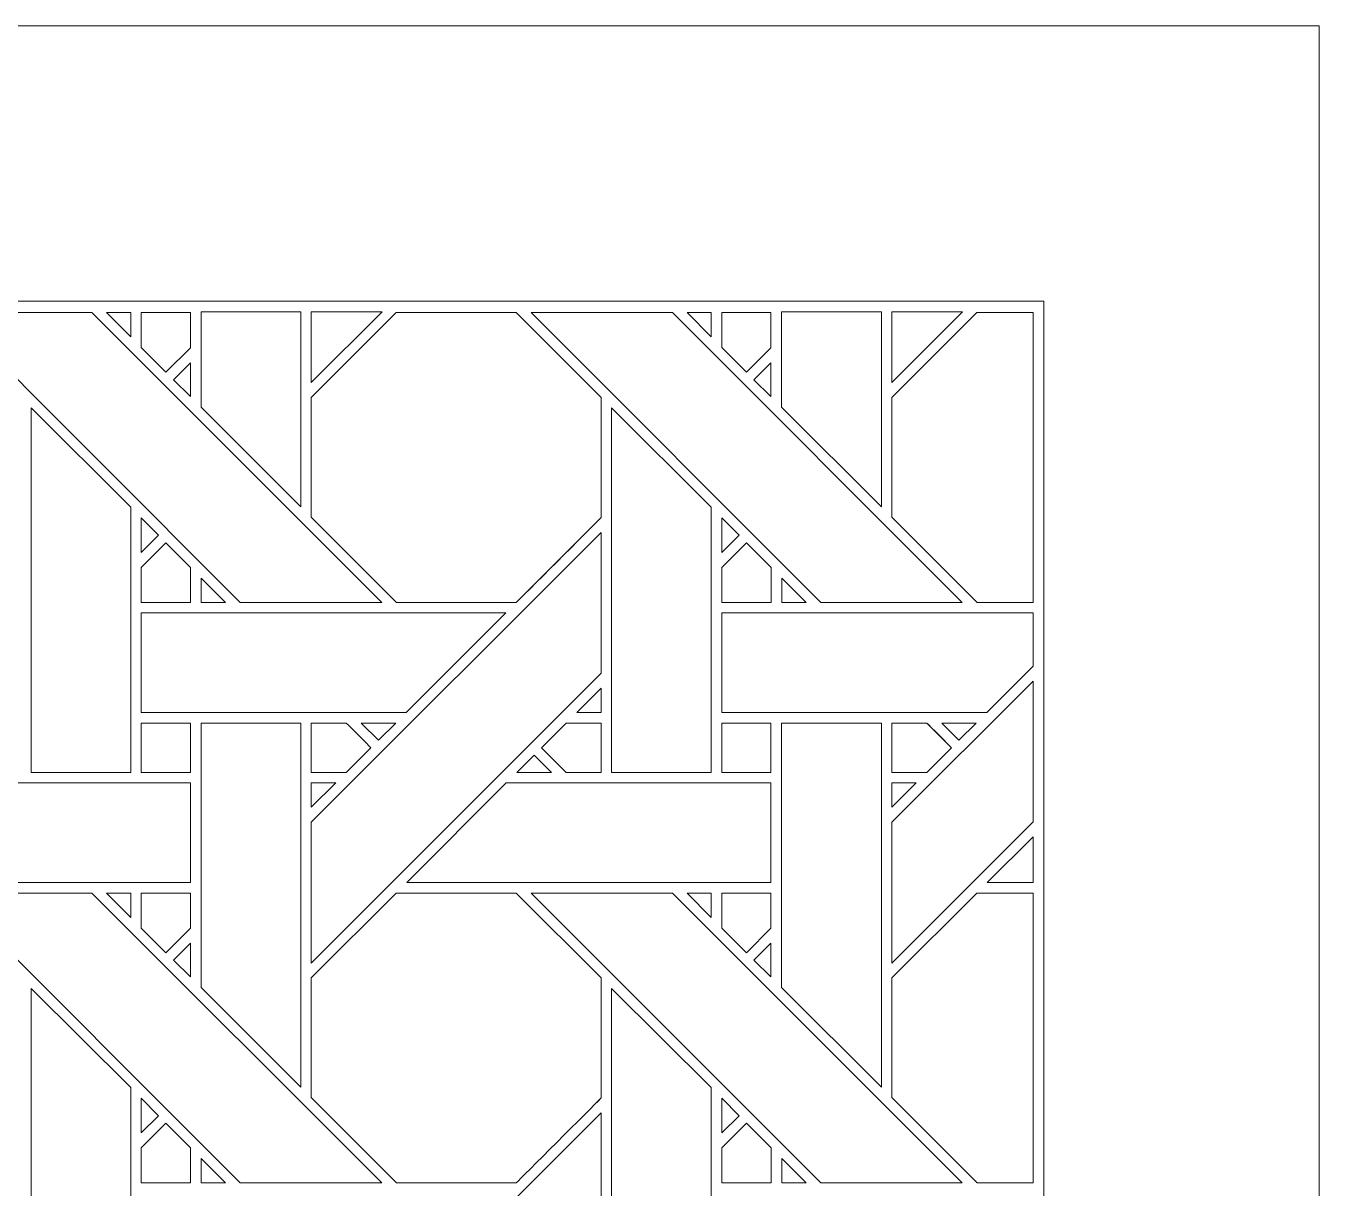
# Model space of a CAD drawing. Header units: inches. Extents: x 3.4 to 21.4, y 4.6 to 13.6.
# Drawn here: x 19.269 to 21.383, y 11.695 to 13.595 of the extents above; entities that cross this region are included whole.
import ezdxf

# ---------------------------------------------------------------- set-up
doc = ezdxf.new("R2010")
doc.units = ezdxf.units.IN
doc.header["$MEASUREMENT"] = 0
doc.layers.add('Design', color=7, linetype='Continuous', lineweight=0)

msp = doc.modelspace()

# ---------------------------------------------------------------- linework, layer by layer
at = {"layer": 'Design'}
for points, knots in [([(3.3829, 13.5948), (3.3829, 13.5948), (3.3829, 4.5948), (3.3829, 4.5948), (3.3829, 4.5948), (21.3829, 4.5948), (21.3829, 4.5948), (21.3829, 4.5948), (21.3829, 13.5948), (21.3829, 13.5948), (21.3829, 13.5948), (3.3829, 13.5948), (3.3829, 13.5948)], [0, 0, 0, 0, 1, 1, 1, 2, 2, 2, 3, 3, 3, 4, 4, 4, 4]), ([(3.8379, 13.1448), (3.8379, 13.1448), (3.8379, 5.0448), (3.8379, 5.0448), (3.8379, 5.0448), (20.9329, 5.0448), (20.9329, 5.0448), (20.9329, 5.0448), (20.9329, 13.1448), (20.9329, 13.1448), (20.9329, 13.1448), (3.8379, 13.1448), (3.8379, 13.1448)], [0, 0, 0, 0, 1, 1, 1, 2, 2, 2, 3, 3, 3, 4, 4, 4, 4]), ([(19.8509, 12.6523), (19.8509, 12.6523), (19.6198, 12.6523), (19.6198, 12.6523), (19.6198, 12.6523), (19.1463, 13.126), (19.1463, 13.126), (19.1463, 13.126), (19.3772, 13.126), (19.3772, 13.126), (19.3772, 13.126), (19.8509, 12.6523), (19.8509, 12.6523)], [0, 0, 0, 0, 1, 1, 1, 2, 2, 2, 3, 3, 3, 4, 4, 4, 4]), ([(19.4014, 13.126), (19.4014, 13.126), (19.4408, 13.126), (19.4408, 13.126), (19.4408, 13.126), (19.4408, 13.0862), (19.4408, 13.0862), (19.4408, 13.0862), (19.4014, 13.126), (19.4014, 13.126)], [0, 0, 0, 0, 1, 1, 1, 2, 2, 2, 3, 3, 3, 3]), ([(19.5383, 13.0684), (19.5383, 13.0684), (19.4984, 13.0285), (19.4984, 13.0285), (19.4984, 13.0285), (19.458, 13.0688), (19.458, 13.0688), (19.458, 13.0688), (19.458, 13.126), (19.458, 13.126), (19.458, 13.126), (19.5383, 13.126), (19.5383, 13.126), (19.5383, 13.126), (19.5383, 13.0684), (19.5383, 13.0684)], [0, 0, 0, 0, 1, 1, 1, 2, 2, 2, 3, 3, 3, 4, 4, 4, 5, 5, 5, 5]), ([(19.4984, 13.0285), (19.4984, 13.0285), (19.458, 13.0688), (19.458, 13.0688), (19.458, 13.0688), (19.458, 13.126), (19.458, 13.126), (19.458, 13.126), (19.5383, 13.126), (19.5383, 13.126), (19.5383, 13.126), (19.5383, 13.0684), (19.5383, 13.0684), (19.5383, 13.0684), (19.4984, 13.0285), (19.4984, 13.0285)], [0, 0, 0, 0, 1, 1, 1, 2, 2, 2, 3, 3, 3, 4, 4, 4, 5, 5, 5, 5]), ([(19.7187, 12.8087), (19.7187, 12.8087), (19.5558, 12.9717), (19.5558, 12.9717), (19.5558, 12.9717), (19.5558, 13.1272), (19.5558, 13.1272), (19.5558, 13.1272), (19.7187, 13.1272), (19.7187, 13.1272), (19.7187, 13.1272), (19.7187, 12.8087), (19.7187, 12.8087)], [0, 0, 0, 0, 1, 1, 1, 2, 2, 2, 3, 3, 3, 4, 4, 4, 4]), ([(19.8514, 13.1272), (19.8514, 13.1272), (19.7359, 13.0117), (19.7359, 13.0117), (19.7359, 13.0117), (19.7359, 13.1272), (19.7359, 13.1272), (19.7359, 13.1272), (19.8514, 13.1272), (19.8514, 13.1272)], [0, 0, 0, 0, 1, 1, 1, 2, 2, 2, 3, 3, 3, 3]), ([(20.2096, 12.7911), (20.1918, 12.7731), (20.0798, 12.6614), (20.0709, 12.6524), (20.0709, 12.6524), (19.8752, 12.6524), (19.8752, 12.6524), (19.8752, 12.6524), (19.7359, 12.7916), (19.7359, 12.7916), (19.7359, 12.7916), (19.7359, 12.9873), (19.7359, 12.9873), (19.7359, 12.9873), (19.8746, 13.126), (19.8746, 13.126), (19.8746, 13.126), (20.0708, 13.126), (20.0708, 13.126), (20.0708, 13.126), (20.2096, 12.9873), (20.2096, 12.9873), (20.2096, 12.9873), (20.2096, 12.7911), (20.2096, 12.7911)], [0, 0, 0, 0, 1, 1, 1, 2, 2, 2, 3, 3, 3, 4, 4, 4, 5, 5, 5, 6, 6, 6, 7, 7, 7, 8, 8, 8, 8]), ([(20.2096, 12.9873), (20.2096, 12.9873), (20.2096, 12.7911), (20.2096, 12.7911), (20.1919, 12.7732), (20.0799, 12.6615), (20.0709, 12.6524), (20.0709, 12.6524), (19.8752, 12.6524), (19.8752, 12.6524), (19.8752, 12.6524), (19.7359, 12.7916), (19.7359, 12.7916), (19.7359, 12.7916), (19.7359, 12.9873), (19.7359, 12.9873), (19.7359, 12.9873), (19.8746, 13.126), (19.8746, 13.126), (19.8746, 13.126), (20.0708, 13.126), (20.0708, 13.126), (20.0708, 13.126), (20.2096, 12.9873), (20.2096, 12.9873)], [0, 0, 0, 0, 1, 1, 1, 2, 2, 2, 3, 3, 3, 4, 4, 4, 5, 5, 5, 6, 6, 6, 7, 7, 7, 8, 8, 8, 8]), ([(20.7996, 12.6523), (20.7996, 12.6523), (20.5686, 12.6523), (20.5686, 12.6523), (20.5686, 12.6523), (20.095, 13.126), (20.095, 13.126), (20.095, 13.126), (20.326, 13.126), (20.326, 13.126), (20.326, 13.126), (20.7996, 12.6523), (20.7996, 12.6523)], [0, 0, 0, 0, 1, 1, 1, 2, 2, 2, 3, 3, 3, 4, 4, 4, 4]), ([(20.3501, 13.126), (20.3501, 13.126), (20.3895, 13.126), (20.3895, 13.126), (20.3895, 13.126), (20.3895, 13.0862), (20.3895, 13.0862), (20.3895, 13.0862), (20.3501, 13.126), (20.3501, 13.126)], [0, 0, 0, 0, 1, 1, 1, 2, 2, 2, 3, 3, 3, 3]), ([(20.487, 13.0684), (20.487, 13.0684), (20.4471, 13.0285), (20.4471, 13.0285), (20.4471, 13.0285), (20.4068, 13.0688), (20.4068, 13.0688), (20.4068, 13.0688), (20.4068, 13.126), (20.4068, 13.126), (20.4068, 13.126), (20.487, 13.126), (20.487, 13.126), (20.487, 13.126), (20.487, 13.0684), (20.487, 13.0684)], [0, 0, 0, 0, 1, 1, 1, 2, 2, 2, 3, 3, 3, 4, 4, 4, 5, 5, 5, 5]), ([(20.4471, 13.0285), (20.4471, 13.0285), (20.4068, 13.0688), (20.4068, 13.0688), (20.4068, 13.0688), (20.4068, 13.126), (20.4068, 13.126), (20.4068, 13.126), (20.487, 13.126), (20.487, 13.126), (20.487, 13.126), (20.487, 13.0684), (20.487, 13.0684), (20.487, 13.0684), (20.4471, 13.0285), (20.4471, 13.0285)], [0, 0, 0, 0, 1, 1, 1, 2, 2, 2, 3, 3, 3, 4, 4, 4, 5, 5, 5, 5]), ([(20.6674, 12.8087), (20.6674, 12.8087), (20.5045, 12.9717), (20.5045, 12.9717), (20.5045, 12.9717), (20.5045, 13.1272), (20.5045, 13.1272), (20.5045, 13.1272), (20.6674, 13.1272), (20.6674, 13.1272), (20.6674, 13.1272), (20.6674, 12.8087), (20.6674, 12.8087)], [0, 0, 0, 0, 1, 1, 1, 2, 2, 2, 3, 3, 3, 4, 4, 4, 4]), ([(20.8001, 13.1272), (20.8001, 13.1272), (20.6846, 13.0117), (20.6846, 13.0117), (20.6846, 13.0117), (20.6846, 13.1272), (20.6846, 13.1272), (20.6846, 13.1272), (20.8001, 13.1272), (20.8001, 13.1272)], [0, 0, 0, 0, 1, 1, 1, 2, 2, 2, 3, 3, 3, 3]), ([(20.9153, 12.6524), (20.9153, 12.6524), (20.8239, 12.6524), (20.8239, 12.6524), (20.8239, 12.6524), (20.6846, 12.7916), (20.6846, 12.7916), (20.6846, 12.7916), (20.6846, 12.9873), (20.6846, 12.9873), (20.6846, 12.9873), (20.8233, 13.126), (20.8233, 13.126), (20.8233, 13.126), (20.9153, 13.126), (20.9153, 13.126), (20.9153, 13.126), (20.9153, 12.6524), (20.9153, 12.6524)], [0, 0, 0, 0, 1, 1, 1, 2, 2, 2, 3, 3, 3, 4, 4, 4, 5, 5, 5, 6, 6, 6, 6]), ([(20.9153, 12.6524), (20.9153, 12.6524), (20.8239, 12.6524), (20.8239, 12.6524), (20.8239, 12.6524), (20.6847, 12.7917), (20.6847, 12.7917), (20.6847, 12.7917), (20.6847, 12.9873), (20.6847, 12.9873), (20.6847, 12.9873), (20.8233, 13.126), (20.8233, 13.126), (20.8233, 13.126), (20.9153, 13.126), (20.9153, 13.126), (20.9153, 13.126), (20.9153, 12.6524), (20.9153, 12.6524)], [0, 0, 0, 0, 1, 1, 1, 2, 2, 2, 3, 3, 3, 4, 4, 4, 5, 5, 5, 6, 6, 6, 6]), ([(19.5383, 13.0442), (19.5383, 13.0442), (19.5383, 12.989), (19.5383, 12.989), (19.5383, 12.989), (19.5105, 13.0164), (19.5105, 13.0164), (19.5105, 13.0164), (19.5383, 13.0442), (19.5383, 13.0442)], [0, 0, 0, 0, 1, 1, 1, 2, 2, 2, 3, 3, 3, 3]), ([(20.487, 13.0442), (20.487, 13.0442), (20.487, 12.989), (20.487, 12.989), (20.487, 12.989), (20.4592, 13.0164), (20.4592, 13.0164), (20.4592, 13.0164), (20.487, 13.0442), (20.487, 13.0442)], [0, 0, 0, 0, 1, 1, 1, 2, 2, 2, 3, 3, 3, 3]), ([(19.2779, 12.3743), (19.2779, 12.3743), (19.2779, 12.9702), (19.2779, 12.9702), (19.2779, 12.9702), (19.4407, 12.808), (19.4407, 12.808), (19.4407, 12.808), (19.4407, 12.3743), (19.4407, 12.3743), (19.4407, 12.3743), (19.2779, 12.3743), (19.2779, 12.3743)], [0, 0, 0, 0, 1, 1, 1, 2, 2, 2, 3, 3, 3, 4, 4, 4, 4]), ([(20.2267, 12.3743), (20.2267, 12.3743), (20.2267, 12.9702), (20.2267, 12.9702), (20.2267, 12.9702), (20.3894, 12.808), (20.3894, 12.808), (20.3894, 12.808), (20.3894, 12.3743), (20.3894, 12.3743), (20.3894, 12.3743), (20.2267, 12.3743), (20.2267, 12.3743)], [0, 0, 0, 0, 1, 1, 1, 2, 2, 2, 3, 3, 3, 4, 4, 4, 4]), ([(19.458, 12.7338), (19.458, 12.7338), (19.458, 12.7905), (19.458, 12.7905), (19.458, 12.7905), (19.4862, 12.762), (19.4862, 12.762), (19.4862, 12.762), (19.458, 12.7338), (19.458, 12.7338)], [0, 0, 0, 0, 1, 1, 1, 2, 2, 2, 3, 3, 3, 3]), ([(20.4067, 12.7338), (20.4067, 12.7338), (20.4067, 12.7905), (20.4067, 12.7905), (20.4067, 12.7905), (20.4349, 12.762), (20.4349, 12.762), (20.4349, 12.762), (20.4067, 12.7338), (20.4067, 12.7338)], [0, 0, 0, 0, 1, 1, 1, 2, 2, 2, 3, 3, 3, 3]), ([(20.2095, 12.5366), (20.2095, 12.5366), (19.7359, 12.0629), (19.7359, 12.0629), (19.7359, 12.0629), (19.7359, 12.293), (19.7359, 12.293), (19.7359, 12.293), (20.2095, 12.7666), (20.2095, 12.7666), (20.2095, 12.7666), (20.2095, 12.5366), (20.2095, 12.5366)], [0, 0, 0, 0, 1, 1, 1, 2, 2, 2, 3, 3, 3, 4, 4, 4, 4]), ([(19.458, 12.6522), (19.458, 12.6522), (19.458, 12.7094), (19.458, 12.7094), (19.458, 12.7094), (19.4984, 12.7498), (19.4984, 12.7498), (19.4984, 12.7498), (19.5387, 12.7094), (19.5387, 12.7094), (19.5387, 12.7094), (19.5387, 12.6522), (19.5387, 12.6522), (19.5387, 12.6522), (19.458, 12.6522), (19.458, 12.6522)], [0, 0, 0, 0, 1, 1, 1, 2, 2, 2, 3, 3, 3, 4, 4, 4, 5, 5, 5, 5]), ([(19.4984, 12.7498), (19.4984, 12.7498), (19.5387, 12.7094), (19.5387, 12.7094), (19.5387, 12.7094), (19.5387, 12.6522), (19.5387, 12.6522), (19.5387, 12.6522), (19.458, 12.6522), (19.458, 12.6522), (19.458, 12.6522), (19.458, 12.7094), (19.458, 12.7094), (19.458, 12.7094), (19.4984, 12.7498), (19.4984, 12.7498)], [0, 0, 0, 0, 1, 1, 1, 2, 2, 2, 3, 3, 3, 4, 4, 4, 5, 5, 5, 5]), ([(20.4068, 12.6522), (20.4068, 12.6522), (20.4068, 12.7094), (20.4068, 12.7094), (20.4068, 12.7094), (20.4471, 12.7498), (20.4471, 12.7498), (20.4471, 12.7498), (20.4874, 12.7094), (20.4874, 12.7094), (20.4874, 12.7094), (20.4874, 12.6522), (20.4874, 12.6522), (20.4874, 12.6522), (20.4068, 12.6522), (20.4068, 12.6522)], [0, 0, 0, 0, 1, 1, 1, 2, 2, 2, 3, 3, 3, 4, 4, 4, 5, 5, 5, 5]), ([(20.4471, 12.7498), (20.4471, 12.7498), (20.4874, 12.7094), (20.4874, 12.7094), (20.4874, 12.7094), (20.4874, 12.6522), (20.4874, 12.6522), (20.4874, 12.6522), (20.4068, 12.6522), (20.4068, 12.6522), (20.4068, 12.6522), (20.4068, 12.7094), (20.4068, 12.7094), (20.4068, 12.7094), (20.4471, 12.7498), (20.4471, 12.7498)], [0, 0, 0, 0, 1, 1, 1, 2, 2, 2, 3, 3, 3, 4, 4, 4, 5, 5, 5, 5]), ([(19.5559, 12.6523), (19.5559, 12.6523), (19.5559, 12.6921), (19.5559, 12.6921), (19.5559, 12.6921), (19.5956, 12.6523), (19.5956, 12.6523), (19.5956, 12.6523), (19.5559, 12.6523), (19.5559, 12.6523)], [0, 0, 0, 0, 1, 1, 1, 2, 2, 2, 3, 3, 3, 3]), ([(20.5046, 12.6523), (20.5046, 12.6523), (20.5046, 12.6921), (20.5046, 12.6921), (20.5046, 12.6921), (20.5444, 12.6523), (20.5444, 12.6523), (20.5444, 12.6523), (20.5046, 12.6523), (20.5046, 12.6523)], [0, 0, 0, 0, 1, 1, 1, 2, 2, 2, 3, 3, 3, 3]), ([(20.0537, 12.6351), (20.0537, 12.6351), (19.891, 12.4724), (19.891, 12.4724), (19.891, 12.4724), (19.458, 12.4724), (19.458, 12.4724), (19.458, 12.4724), (19.458, 12.6351), (19.458, 12.6351), (19.458, 12.6351), (20.0537, 12.6351), (20.0537, 12.6351)], [0, 0, 0, 0, 1, 1, 1, 2, 2, 2, 3, 3, 3, 4, 4, 4, 4]), ([(20.9153, 12.5479), (20.9153, 12.5479), (20.8397, 12.4724), (20.8397, 12.4724), (20.8397, 12.4724), (20.4067, 12.4724), (20.4067, 12.4724), (20.4067, 12.4724), (20.4067, 12.6351), (20.4067, 12.6351), (20.4067, 12.6351), (20.9153, 12.6351), (20.9153, 12.6351), (20.9153, 12.6351), (20.9153, 12.5479), (20.9153, 12.5479)], [0, 0, 0, 0, 1, 1, 1, 2, 2, 2, 3, 3, 3, 4, 4, 4, 5, 5, 5, 5]), ([(20.1698, 12.4724), (20.1698, 12.4724), (20.2095, 12.5122), (20.2095, 12.5122), (20.2095, 12.5122), (20.2095, 12.4724), (20.2095, 12.4724), (20.2095, 12.4724), (20.1698, 12.4724), (20.1698, 12.4724)], [0, 0, 0, 0, 1, 1, 1, 2, 2, 2, 3, 3, 3, 3]), ([(20.9153, 12.2936), (20.9153, 12.2936), (20.6846, 12.0629), (20.6846, 12.0629), (20.6846, 12.0629), (20.6846, 12.293), (20.6846, 12.293), (20.6846, 12.293), (20.9153, 12.5237), (20.9153, 12.5237), (20.9153, 12.5237), (20.9153, 12.2936), (20.9153, 12.2936)], [0, 0, 0, 0, 1, 1, 1, 2, 2, 2, 3, 3, 3, 4, 4, 4, 4]), ([(19.5383, 12.3744), (19.5383, 12.3744), (19.458, 12.3744), (19.458, 12.3744), (19.458, 12.3744), (19.458, 12.4552), (19.458, 12.4552), (19.458, 12.4552), (19.5383, 12.4552), (19.5383, 12.4552), (19.5383, 12.4552), (19.5383, 12.3744), (19.5383, 12.3744)], [0, 0, 0, 0, 1, 1, 1, 2, 2, 2, 3, 3, 3, 4, 4, 4, 4]), ([(19.458, 12.3744), (19.458, 12.3744), (19.458, 12.4552), (19.458, 12.4552), (19.458, 12.4552), (19.5383, 12.4552), (19.5383, 12.4552), (19.5383, 12.4552), (19.5383, 12.3744), (19.5383, 12.3744), (19.5383, 12.3744), (19.458, 12.3744), (19.458, 12.3744)], [0, 0, 0, 0, 1, 1, 1, 2, 2, 2, 3, 3, 3, 4, 4, 4, 4]), ([(19.5558, 12.0229), (19.5558, 12.0229), (19.5558, 12.4551), (19.5558, 12.4551), (19.5558, 12.4551), (19.7187, 12.4551), (19.7187, 12.4551), (19.7187, 12.4551), (19.7187, 11.86), (19.7187, 11.86), (19.7187, 11.86), (19.5558, 12.0229), (19.5558, 12.0229)], [0, 0, 0, 0, 1, 1, 1, 2, 2, 2, 3, 3, 3, 4, 4, 4, 4]), ([(19.793, 12.4552), (19.7981, 12.4501), (19.8289, 12.4192), (19.8333, 12.4148), (19.8333, 12.4148), (19.7929, 12.3744), (19.7929, 12.3744), (19.7929, 12.3744), (19.7359, 12.3744), (19.7359, 12.3744), (19.7359, 12.3744), (19.7359, 12.4552), (19.7359, 12.4552), (19.7359, 12.4552), (19.793, 12.4552), (19.793, 12.4552)], [0, 0, 0, 0, 1, 1, 1, 2, 2, 2, 3, 3, 3, 4, 4, 4, 5, 5, 5, 5]), ([(19.8333, 12.4148), (19.8333, 12.4148), (19.7929, 12.3744), (19.7929, 12.3744), (19.7929, 12.3744), (19.7359, 12.3744), (19.7359, 12.3744), (19.7359, 12.3744), (19.7359, 12.4552), (19.7359, 12.4552), (19.7359, 12.4552), (19.793, 12.4552), (19.793, 12.4552), (19.7982, 12.45), (19.829, 12.4191), (19.8333, 12.4148)], [0, 0, 0, 0, 1, 1, 1, 2, 2, 2, 3, 3, 3, 4, 4, 4, 5, 5, 5, 5]), ([(19.8173, 12.4551), (19.8173, 12.4551), (19.8738, 12.4551), (19.8738, 12.4551), (19.8738, 12.4551), (19.8455, 12.4269), (19.8455, 12.4269), (19.8455, 12.4269), (19.8173, 12.4551), (19.8173, 12.4551)], [0, 0, 0, 0, 1, 1, 1, 2, 2, 2, 3, 3, 3, 3]), ([(20.2096, 12.4552), (20.2096, 12.4552), (20.2096, 12.3744), (20.2096, 12.3744), (20.2096, 12.3744), (20.1525, 12.3744), (20.1525, 12.3744), (20.1525, 12.3744), (20.1121, 12.4148), (20.1121, 12.4148), (20.1121, 12.4148), (20.1525, 12.4552), (20.1525, 12.4552), (20.1525, 12.4552), (20.2096, 12.4552), (20.2096, 12.4552)], [0, 0, 0, 0, 1, 1, 1, 2, 2, 2, 3, 3, 3, 4, 4, 4, 5, 5, 5, 5]), ([(20.2096, 12.3744), (20.2096, 12.3744), (20.1525, 12.3744), (20.1525, 12.3744), (20.1525, 12.3744), (20.1121, 12.4148), (20.1121, 12.4148), (20.1121, 12.4148), (20.1525, 12.4552), (20.1525, 12.4552), (20.1525, 12.4552), (20.2096, 12.4552), (20.2096, 12.4552), (20.2096, 12.4552), (20.2096, 12.3744), (20.2096, 12.3744)], [0, 0, 0, 0, 1, 1, 1, 2, 2, 2, 3, 3, 3, 4, 4, 4, 5, 5, 5, 5]), ([(20.487, 12.3744), (20.487, 12.3744), (20.4068, 12.3744), (20.4068, 12.3744), (20.4068, 12.3744), (20.4068, 12.4552), (20.4068, 12.4552), (20.4068, 12.4552), (20.487, 12.4552), (20.487, 12.4552), (20.487, 12.4552), (20.487, 12.3744), (20.487, 12.3744)], [0, 0, 0, 0, 1, 1, 1, 2, 2, 2, 3, 3, 3, 4, 4, 4, 4]), ([(20.4068, 12.3744), (20.4068, 12.3744), (20.4068, 12.4552), (20.4068, 12.4552), (20.4068, 12.4552), (20.487, 12.4552), (20.487, 12.4552), (20.487, 12.4552), (20.487, 12.3744), (20.487, 12.3744), (20.487, 12.3744), (20.4068, 12.3744), (20.4068, 12.3744)], [0, 0, 0, 0, 1, 1, 1, 2, 2, 2, 3, 3, 3, 4, 4, 4, 4]), ([(20.6674, 11.86), (20.6674, 11.86), (20.5045, 12.0229), (20.5045, 12.0229), (20.5045, 12.0229), (20.5045, 12.4551), (20.5045, 12.4551), (20.5045, 12.4551), (20.6674, 12.4551), (20.6674, 12.4551), (20.6674, 12.4551), (20.6674, 11.86), (20.6674, 11.86)], [0, 0, 0, 0, 1, 1, 1, 2, 2, 2, 3, 3, 3, 4, 4, 4, 4]), ([(20.7417, 12.4552), (20.7468, 12.4501), (20.7776, 12.4192), (20.782, 12.4148), (20.782, 12.4148), (20.7416, 12.3744), (20.7416, 12.3744), (20.7416, 12.3744), (20.6846, 12.3744), (20.6846, 12.3744), (20.6846, 12.3744), (20.6846, 12.4552), (20.6846, 12.4552), (20.6846, 12.4552), (20.7417, 12.4552), (20.7417, 12.4552)], [0, 0, 0, 0, 1, 1, 1, 2, 2, 2, 3, 3, 3, 4, 4, 4, 5, 5, 5, 5]), ([(20.6846, 12.3744), (20.6846, 12.3744), (20.6846, 12.4552), (20.6846, 12.4552), (20.6846, 12.4552), (20.7417, 12.4552), (20.7417, 12.4552), (20.747, 12.4499), (20.7778, 12.419), (20.782, 12.4148), (20.782, 12.4148), (20.7416, 12.3744), (20.7416, 12.3744), (20.7416, 12.3744), (20.6846, 12.3744), (20.6846, 12.3744)], [0, 0, 0, 0, 1, 1, 1, 2, 2, 2, 3, 3, 3, 4, 4, 4, 5, 5, 5, 5]), ([(20.766, 12.4551), (20.766, 12.4551), (20.8225, 12.4551), (20.8225, 12.4551), (20.8225, 12.4551), (20.7942, 12.4269), (20.7942, 12.4269), (20.7942, 12.4269), (20.766, 12.4551), (20.766, 12.4551)], [0, 0, 0, 0, 1, 1, 1, 2, 2, 2, 3, 3, 3, 3]), ([(20.0717, 12.3743), (20.0717, 12.3743), (20.0999, 12.4026), (20.0999, 12.4026), (20.0999, 12.4026), (20.1282, 12.3743), (20.1282, 12.3743), (20.1282, 12.3743), (20.0717, 12.3743), (20.0717, 12.3743)], [0, 0, 0, 0, 1, 1, 1, 2, 2, 2, 3, 3, 3, 3]), ([(19.5383, 12.3572), (19.5383, 12.3572), (19.5383, 12.1944), (19.5383, 12.1944), (19.5383, 12.1944), (18.943, 12.1944), (18.943, 12.1944), (18.943, 12.1944), (19.1058, 12.3572), (19.1058, 12.3572), (19.1058, 12.3572), (19.5383, 12.3572), (19.5383, 12.3572)], [0, 0, 0, 0, 1, 1, 1, 2, 2, 2, 3, 3, 3, 4, 4, 4, 4]), ([(19.7757, 12.3572), (19.7757, 12.3572), (19.7359, 12.3174), (19.7359, 12.3174), (19.7359, 12.3174), (19.7359, 12.3572), (19.7359, 12.3572), (19.7359, 12.3572), (19.7757, 12.3572), (19.7757, 12.3572)], [0, 0, 0, 0, 1, 1, 1, 2, 2, 2, 3, 3, 3, 3]), ([(20.487, 12.3572), (20.487, 12.3572), (20.487, 12.1944), (20.487, 12.1944), (20.487, 12.1944), (19.8917, 12.1944), (19.8917, 12.1944), (19.8917, 12.1944), (20.0545, 12.3572), (20.0545, 12.3572), (20.0545, 12.3572), (20.487, 12.3572), (20.487, 12.3572)], [0, 0, 0, 0, 1, 1, 1, 2, 2, 2, 3, 3, 3, 4, 4, 4, 4]), ([(20.7244, 12.3572), (20.7244, 12.3572), (20.6846, 12.3174), (20.6846, 12.3174), (20.6846, 12.3174), (20.6846, 12.3572), (20.6846, 12.3572), (20.6846, 12.3572), (20.7244, 12.3572), (20.7244, 12.3572)], [0, 0, 0, 0, 1, 1, 1, 2, 2, 2, 3, 3, 3, 3]), ([(20.8404, 12.1944), (20.8404, 12.1944), (20.9153, 12.2692), (20.9153, 12.2692), (20.9153, 12.2692), (20.9153, 12.1944), (20.9153, 12.1944), (20.9153, 12.1944), (20.8404, 12.1944), (20.8404, 12.1944)], [0, 0, 0, 0, 1, 1, 1, 2, 2, 2, 3, 3, 3, 3]), ([(19.8509, 11.7036), (19.8509, 11.7036), (19.6198, 11.7036), (19.6198, 11.7036), (19.6198, 11.7036), (19.1463, 12.1773), (19.1463, 12.1773), (19.1463, 12.1773), (19.3772, 12.1773), (19.3772, 12.1773), (19.3772, 12.1773), (19.8509, 11.7036), (19.8509, 11.7036)], [0, 0, 0, 0, 1, 1, 1, 2, 2, 2, 3, 3, 3, 4, 4, 4, 4]), ([(19.4014, 12.1773), (19.4014, 12.1773), (19.4408, 12.1773), (19.4408, 12.1773), (19.4408, 12.1773), (19.4408, 12.1374), (19.4408, 12.1374), (19.4408, 12.1374), (19.4014, 12.1773), (19.4014, 12.1773)], [0, 0, 0, 0, 1, 1, 1, 2, 2, 2, 3, 3, 3, 3]), ([(19.5383, 12.1773), (19.5383, 12.1773), (19.5383, 12.1197), (19.5383, 12.1197), (19.5383, 12.1197), (19.4984, 12.0798), (19.4984, 12.0798), (19.4984, 12.0798), (19.458, 12.1201), (19.458, 12.1201), (19.458, 12.1201), (19.458, 12.1773), (19.458, 12.1773), (19.458, 12.1773), (19.5383, 12.1773), (19.5383, 12.1773)], [0, 0, 0, 0, 1, 1, 1, 2, 2, 2, 3, 3, 3, 4, 4, 4, 5, 5, 5, 5]), ([(19.4984, 12.0798), (19.4984, 12.0798), (19.458, 12.1201), (19.458, 12.1201), (19.458, 12.1201), (19.458, 12.1773), (19.458, 12.1773), (19.458, 12.1773), (19.5383, 12.1773), (19.5383, 12.1773), (19.5383, 12.1773), (19.5383, 12.1197), (19.5383, 12.1197), (19.5383, 12.1197), (19.4984, 12.0798), (19.4984, 12.0798)], [0, 0, 0, 0, 1, 1, 1, 2, 2, 2, 3, 3, 3, 4, 4, 4, 5, 5, 5, 5]), ([(19.8746, 12.1773), (19.8746, 12.1773), (20.0708, 12.1773), (20.0708, 12.1773), (20.0708, 12.1773), (20.2096, 12.0386), (20.2096, 12.0386), (20.2096, 12.0386), (20.2096, 11.8423), (20.2096, 11.8423), (20.1918, 11.8244), (20.0798, 11.7127), (20.0709, 11.7037), (20.0709, 11.7037), (19.8752, 11.7037), (19.8752, 11.7037), (19.8752, 11.7037), (19.7359, 11.8429), (19.7359, 11.8429), (19.7359, 11.8429), (19.7359, 12.0386), (19.7359, 12.0386), (19.7359, 12.0386), (19.8746, 12.1773), (19.8746, 12.1773)], [0, 0, 0, 0, 1, 1, 1, 2, 2, 2, 3, 3, 3, 4, 4, 4, 5, 5, 5, 6, 6, 6, 7, 7, 7, 8, 8, 8, 8]), ([(20.2096, 11.8423), (20.1917, 11.8243), (20.0798, 11.7126), (20.0709, 11.7037), (20.0709, 11.7037), (19.8752, 11.7037), (19.8752, 11.7037), (19.8752, 11.7037), (19.7359, 11.8429), (19.7359, 11.8429), (19.7359, 11.8429), (19.7359, 12.0386), (19.7359, 12.0386), (19.7359, 12.0386), (19.8746, 12.1773), (19.8746, 12.1773), (19.8746, 12.1773), (20.0708, 12.1773), (20.0708, 12.1773), (20.0708, 12.1773), (20.2096, 12.0386), (20.2096, 12.0386), (20.2096, 12.0386), (20.2096, 11.8423), (20.2096, 11.8423)], [0, 0, 0, 0, 1, 1, 1, 2, 2, 2, 3, 3, 3, 4, 4, 4, 5, 5, 5, 6, 6, 6, 7, 7, 7, 8, 8, 8, 8]), ([(20.5686, 11.7036), (20.5686, 11.7036), (20.095, 12.1773), (20.095, 12.1773), (20.095, 12.1773), (20.326, 12.1773), (20.326, 12.1773), (20.326, 12.1773), (20.7996, 11.7036), (20.7996, 11.7036), (20.7996, 11.7036), (20.5686, 11.7036), (20.5686, 11.7036)], [0, 0, 0, 0, 1, 1, 1, 2, 2, 2, 3, 3, 3, 4, 4, 4, 4]), ([(20.3895, 12.1773), (20.3895, 12.1773), (20.3895, 12.1374), (20.3895, 12.1374), (20.3895, 12.1374), (20.3501, 12.1773), (20.3501, 12.1773), (20.3501, 12.1773), (20.3895, 12.1773), (20.3895, 12.1773)], [0, 0, 0, 0, 1, 1, 1, 2, 2, 2, 3, 3, 3, 3]), ([(20.487, 12.1773), (20.487, 12.1773), (20.487, 12.1197), (20.487, 12.1197), (20.487, 12.1197), (20.4471, 12.0798), (20.4471, 12.0798), (20.4471, 12.0798), (20.4068, 12.1201), (20.4068, 12.1201), (20.4068, 12.1201), (20.4068, 12.1773), (20.4068, 12.1773), (20.4068, 12.1773), (20.487, 12.1773), (20.487, 12.1773)], [0, 0, 0, 0, 1, 1, 1, 2, 2, 2, 3, 3, 3, 4, 4, 4, 5, 5, 5, 5]), ([(20.4471, 12.0798), (20.4471, 12.0798), (20.4068, 12.1201), (20.4068, 12.1201), (20.4068, 12.1201), (20.4068, 12.1773), (20.4068, 12.1773), (20.4068, 12.1773), (20.487, 12.1773), (20.487, 12.1773), (20.487, 12.1773), (20.487, 12.1197), (20.487, 12.1197), (20.487, 12.1197), (20.4471, 12.0798), (20.4471, 12.0798)], [0, 0, 0, 0, 1, 1, 1, 2, 2, 2, 3, 3, 3, 4, 4, 4, 5, 5, 5, 5]), ([(20.8233, 12.1773), (20.8233, 12.1773), (20.9153, 12.1773), (20.9153, 12.1773), (20.9153, 12.1773), (20.9153, 11.7037), (20.9153, 11.7037), (20.9153, 11.7037), (20.8239, 11.7037), (20.8239, 11.7037), (20.8239, 11.7037), (20.6846, 11.8429), (20.6846, 11.8429), (20.6846, 11.8429), (20.6846, 12.0386), (20.6846, 12.0386), (20.6846, 12.0386), (20.8233, 12.1773), (20.8233, 12.1773)], [0, 0, 0, 0, 1, 1, 1, 2, 2, 2, 3, 3, 3, 4, 4, 4, 5, 5, 5, 6, 6, 6, 6]), ([(20.9153, 11.7037), (20.9153, 11.7037), (20.8239, 11.7037), (20.8239, 11.7037), (20.8239, 11.7037), (20.6846, 11.8429), (20.6846, 11.8429), (20.6846, 11.8429), (20.6846, 12.0386), (20.6846, 12.0386), (20.6846, 12.0386), (20.8233, 12.1773), (20.8233, 12.1773), (20.8233, 12.1773), (20.9153, 12.1773), (20.9153, 12.1773), (20.9153, 12.1773), (20.9153, 11.7037), (20.9153, 11.7037)], [0, 0, 0, 0, 1, 1, 1, 2, 2, 2, 3, 3, 3, 4, 4, 4, 5, 5, 5, 6, 6, 6, 6]), ([(19.5383, 12.0954), (19.5383, 12.0954), (19.5383, 12.0403), (19.5383, 12.0403), (19.5383, 12.0403), (19.5105, 12.0676), (19.5105, 12.0676), (19.5105, 12.0676), (19.5383, 12.0954), (19.5383, 12.0954)], [0, 0, 0, 0, 1, 1, 1, 2, 2, 2, 3, 3, 3, 3]), ([(20.487, 12.0954), (20.487, 12.0954), (20.487, 12.0403), (20.487, 12.0403), (20.487, 12.0403), (20.4592, 12.0676), (20.4592, 12.0676), (20.4592, 12.0676), (20.487, 12.0954), (20.487, 12.0954)], [0, 0, 0, 0, 1, 1, 1, 2, 2, 2, 3, 3, 3, 3]), ([(19.2779, 11.4256), (19.2779, 11.4256), (19.2779, 12.0215), (19.2779, 12.0215), (19.2779, 12.0215), (19.4407, 11.8593), (19.4407, 11.8593), (19.4407, 11.8593), (19.4407, 11.4256), (19.4407, 11.4256), (19.4407, 11.4256), (19.2779, 11.4256), (19.2779, 11.4256)], [0, 0, 0, 0, 1, 1, 1, 2, 2, 2, 3, 3, 3, 4, 4, 4, 4]), ([(20.2267, 11.4256), (20.2267, 11.4256), (20.2267, 12.0215), (20.2267, 12.0215), (20.2267, 12.0215), (20.3894, 11.8593), (20.3894, 11.8593), (20.3894, 11.8593), (20.3894, 11.4256), (20.3894, 11.4256), (20.3894, 11.4256), (20.2267, 11.4256), (20.2267, 11.4256)], [0, 0, 0, 0, 1, 1, 1, 2, 2, 2, 3, 3, 3, 4, 4, 4, 4]), ([(19.458, 11.7851), (19.458, 11.7851), (19.458, 11.8418), (19.458, 11.8418), (19.458, 11.8418), (19.4862, 11.8132), (19.4862, 11.8132), (19.4862, 11.8132), (19.458, 11.7851), (19.458, 11.7851)], [0, 0, 0, 0, 1, 1, 1, 2, 2, 2, 3, 3, 3, 3]), ([(20.4067, 11.7851), (20.4067, 11.7851), (20.4067, 11.8418), (20.4067, 11.8418), (20.4067, 11.8418), (20.4349, 11.8132), (20.4349, 11.8132), (20.4349, 11.8132), (20.4067, 11.7851), (20.4067, 11.7851)], [0, 0, 0, 0, 1, 1, 1, 2, 2, 2, 3, 3, 3, 3]), ([(19.7359, 11.1142), (19.7359, 11.1142), (19.7359, 11.3443), (19.7359, 11.3443), (19.7359, 11.3443), (20.2095, 11.8179), (20.2095, 11.8179), (20.2095, 11.8179), (20.2095, 11.5878), (20.2095, 11.5878), (20.2095, 11.5878), (19.7359, 11.1142), (19.7359, 11.1142)], [0, 0, 0, 0, 1, 1, 1, 2, 2, 2, 3, 3, 3, 4, 4, 4, 4]), ([(19.458, 11.7034), (19.458, 11.7034), (19.458, 11.7607), (19.458, 11.7607), (19.458, 11.7607), (19.4984, 11.801), (19.4984, 11.801), (19.4984, 11.801), (19.5387, 11.7607), (19.5387, 11.7607), (19.5387, 11.7607), (19.5387, 11.7034), (19.5387, 11.7034), (19.5387, 11.7034), (19.458, 11.7034), (19.458, 11.7034)], [0, 0, 0, 0, 1, 1, 1, 2, 2, 2, 3, 3, 3, 4, 4, 4, 5, 5, 5, 5]), ([(19.4984, 11.801), (19.4984, 11.801), (19.5387, 11.7607), (19.5387, 11.7607), (19.5387, 11.7607), (19.5387, 11.7034), (19.5387, 11.7034), (19.5387, 11.7034), (19.458, 11.7034), (19.458, 11.7034), (19.458, 11.7034), (19.458, 11.7607), (19.458, 11.7607), (19.458, 11.7607), (19.4984, 11.801), (19.4984, 11.801)], [0, 0, 0, 0, 1, 1, 1, 2, 2, 2, 3, 3, 3, 4, 4, 4, 5, 5, 5, 5]), ([(20.4068, 11.7034), (20.4068, 11.7034), (20.4068, 11.7607), (20.4068, 11.7607), (20.4068, 11.7607), (20.4471, 11.801), (20.4471, 11.801), (20.4471, 11.801), (20.4874, 11.7607), (20.4874, 11.7607), (20.4874, 11.7607), (20.4874, 11.7034), (20.4874, 11.7034), (20.4874, 11.7034), (20.4068, 11.7034), (20.4068, 11.7034)], [0, 0, 0, 0, 1, 1, 1, 2, 2, 2, 3, 3, 3, 4, 4, 4, 5, 5, 5, 5]), ([(20.4471, 11.801), (20.4471, 11.801), (20.4874, 11.7607), (20.4874, 11.7607), (20.4874, 11.7607), (20.4874, 11.7034), (20.4874, 11.7034), (20.4874, 11.7034), (20.4068, 11.7034), (20.4068, 11.7034), (20.4068, 11.7034), (20.4068, 11.7607), (20.4068, 11.7607), (20.4068, 11.7607), (20.4471, 11.801), (20.4471, 11.801)], [0, 0, 0, 0, 1, 1, 1, 2, 2, 2, 3, 3, 3, 4, 4, 4, 5, 5, 5, 5]), ([(19.5559, 11.7036), (19.5559, 11.7036), (19.5559, 11.7434), (19.5559, 11.7434), (19.5559, 11.7434), (19.5956, 11.7036), (19.5956, 11.7036), (19.5956, 11.7036), (19.5559, 11.7036), (19.5559, 11.7036)], [0, 0, 0, 0, 1, 1, 1, 2, 2, 2, 3, 3, 3, 3]), ([(20.5046, 11.7036), (20.5046, 11.7036), (20.5046, 11.7434), (20.5046, 11.7434), (20.5046, 11.7434), (20.5444, 11.7036), (20.5444, 11.7036), (20.5444, 11.7036), (20.5046, 11.7036), (20.5046, 11.7036)], [0, 0, 0, 0, 1, 1, 1, 2, 2, 2, 3, 3, 3, 3])]:
    msp.add_open_spline(points, degree=3, knots=knots, dxfattribs=at)

doc.saveas('drawing.dxf')
